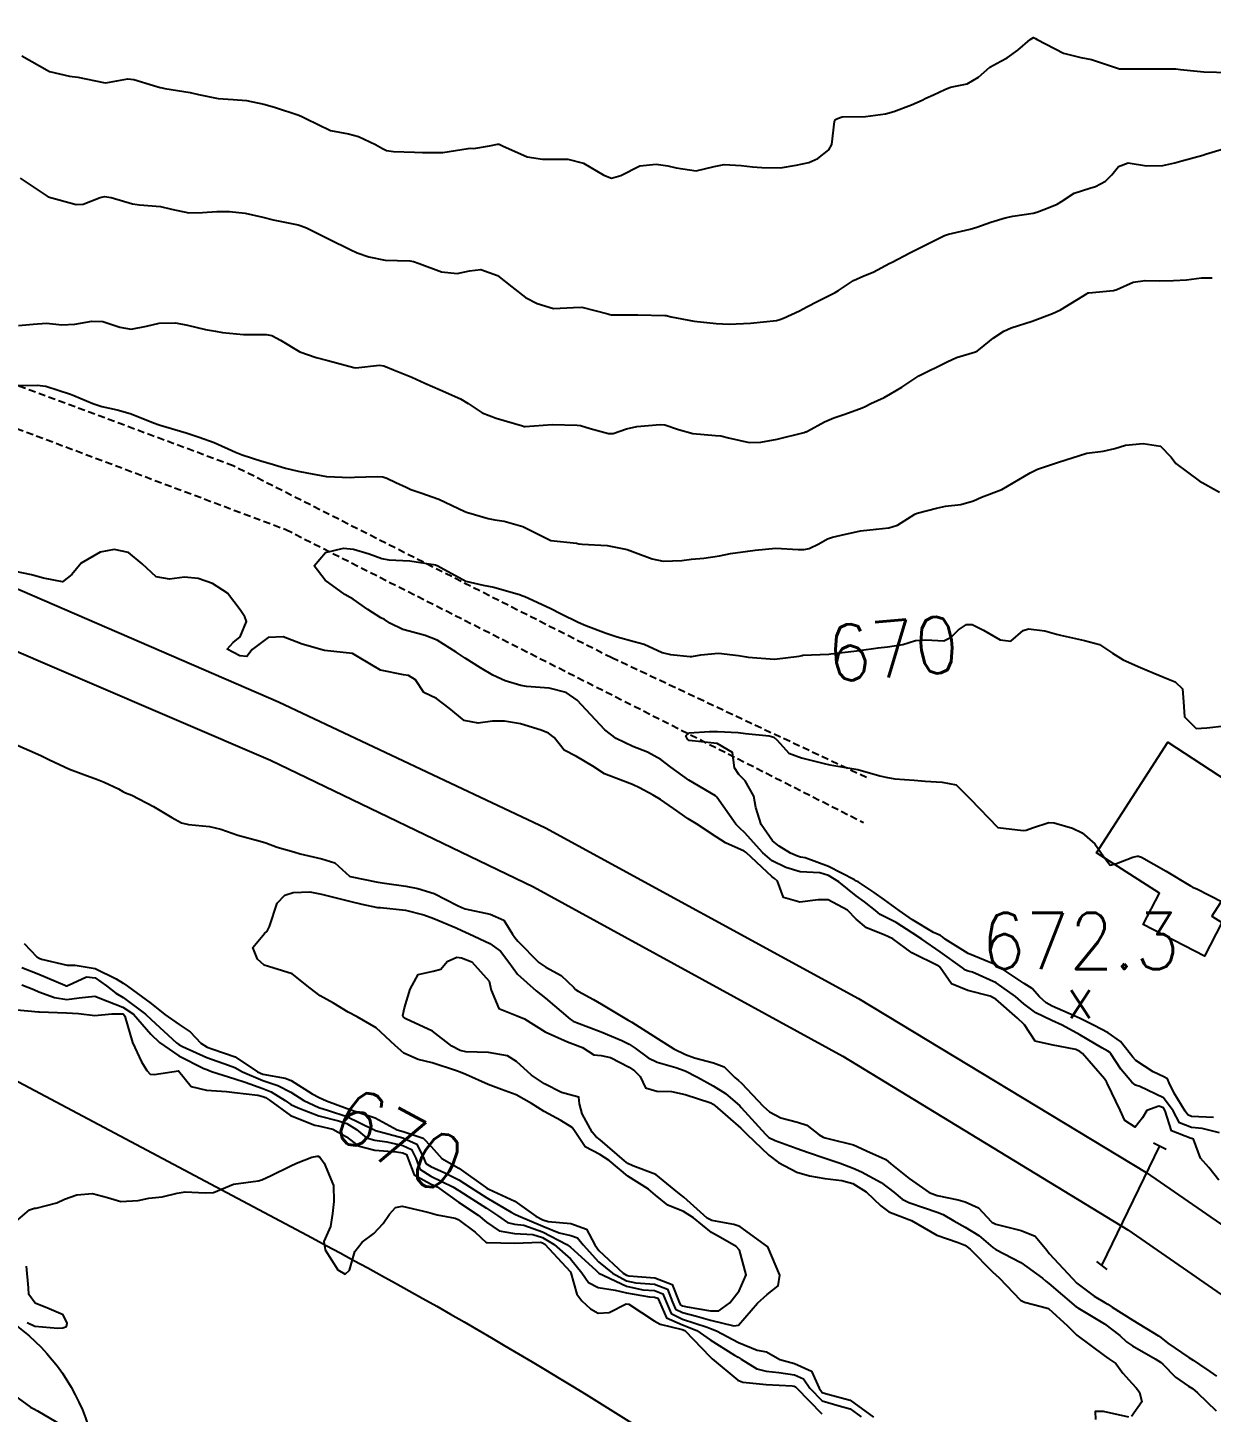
# Model space of a CAD drawing. Header units: metres. Extents: x 292545 to 299085, y 7450245 to 7463078.
# Drawn here: x 295683.7 to 295767.8, y 7462069.2 to 7462167.6 of the extents above; entities that cross this region are included whole.
import ezdxf
from ezdxf.enums import TextEntityAlignment as Align

# ---------------------------------------------------------------- set-up
doc = ezdxf.new("R2010")
doc.units = ezdxf.units.M
doc.linetypes.add('DASHED', pattern=[0.75, 0.5, -0.25])
for name, color, linetype in [('Cotas', 45, 'Continuous'), ('Curvas de Nivel 1m', 11, 'Continuous'), ('Curvas de Nivel 5m', 15, 'Continuous'), ('Edificações', 30, 'Continuous'), ('Linha Férrea', 20, 'Continuous'), ('Pontos Cotados', 45, 'Continuous'), ('Pórtico', 62, 'Continuous'), ('Vias Primárias', 230, 'Continuous'), ('Vias Secundárias', 230, 'DASHED')]:
    doc.layers.add(name, color=color, linetype=linetype)
doc.styles.add('Style-STANDARD', font='STANDARD.shx')

# ---------------------------------------------------------------- blocks, each defined once
blk = doc.blocks.new('ELVTXT_25')
at = {"layer": 'Pontos Cotados', "linetype": 'Continuous', "style": 'Style-STANDARD'}
for s, height, p in [('672.3', 4, (0, 4)), ('x', 3, (0, 0))]:
    blk.add_text(s, height=height, dxfattribs=at).set_placement(p, align=Align.MIDDLE_CENTER)

msp = doc.modelspace()

# ---------------------------------------------------------------- linework, layer by layer
at = {"layer": 'Curvas de Nivel 1m', "flags": 128}
for points, elevation in [([(295683.253, 7462165.63), (295685.236, 7462164.51), (295686.64, 7462164.181), (295687.231, 7462164.115), (295689.062, 7462163.725), (295689.225, 7462163.716), (295690.788, 7462163.986), (295691.229, 7462163.945), (295692.61, 7462163.519), (295693.089, 7462163.38), (295693.221, 7462163.343), (295693.425, 7462163.304), (295695.218, 7462163.017), (295695.821, 7462162.88), (295697.214, 7462162.602), (295698.285, 7462162.525), (295699.213, 7462162.443), (295700.447, 7462162.191), (295701.209, 7462161.979), (295702.938, 7462161.403), (295703.201, 7462161.292), (295703.426, 7462161.17), (295705.187, 7462160.32), (295706.459, 7462160.082), (295707.181, 7462159.9), (295708.378, 7462159.332), (295708.876, 7462159.03), (295709.169, 7462158.897), (295709.655, 7462158.828), (295711.168, 7462158.771), (295711.716, 7462158.746), (295713.168, 7462158.766), (295714.96, 7462159.042), (295715.171, 7462159.056), (295715.367, 7462159.052), (295716.497, 7462159.237), (295717.046, 7462159.36), (295717.175, 7462159.346), (295717.409, 7462159.228), (295719.165, 7462158.459), (295720.247, 7462158.277), (295721.164, 7462158.277), (295722.057, 7462158.278), (295723.161, 7462158.008), (295724.612, 7462157.145), (295725.151, 7462156.94), (295725.819, 7462157.13), (295727.16, 7462157.805), (295728.321, 7462157.939), (295729.16, 7462157.818), (295729.745, 7462157.668), (295731.157, 7462157.46), (295732.448, 7462157.759), (295733.162, 7462157.911), (295734.361, 7462157.828), (295735.16, 7462157.746), (295735.838, 7462157.688), (295737.16, 7462157.678), (295738.274, 7462157.866), (295739.164, 7462158.052), (295739.802, 7462158.328), (295740.6, 7462158.956), (295740.805, 7462159.327), (295740.997, 7462160.952), (295741.064, 7462161.091), (295741.205, 7462161.185), (295741.549, 7462161.288), (295743.207, 7462161.312), (295744.609, 7462161.506), (295745.211, 7462161.675), (295746.469, 7462162.134), (295747.217, 7462162.48), (295747.477, 7462162.609), (295748.035, 7462162.862), (295748.836, 7462163.245), (295749.228, 7462163.394), (295750.423, 7462163.646), (295751.236, 7462164.121), (295752.022, 7462164.818), (295752.814, 7462165.242), (295753.253, 7462165.472), (295754.023, 7462166.03), (295754.903, 7462166.784), (295755.135, 7462166.921), (295755.274, 7462166.856), (295755.403, 7462166.779), (295757.259, 7462165.827), (295758.492, 7462165.504), (295759.252, 7462165.364), (295761.243, 7462164.71), (295763.243, 7462164.706), (295765.207, 7462164.697), (295765.243, 7462164.691), (295765.583, 7462164.657), (295767.241, 7462164.496), (295769.064, 7462164.435)], 666), ([(295683.146, 7462156.937), (295685.133, 7462155.61), (295687.125, 7462155.069), (295687.626, 7462155.082), (295688.823, 7462155.565), (295689.134, 7462155.622), (295689.611, 7462155.555), (295691.126, 7462155.111), (295691.62, 7462155.038), (295693.124, 7462154.924), (295693.885, 7462154.739), (295695.118, 7462154.468), (295696.093, 7462154.506), (295697.12, 7462154.576), (295698.02, 7462154.556), (295699.118, 7462154.459), (295700.372, 7462154.169), (295701.111, 7462153.981), (295702.901, 7462153.607), (295703.105, 7462153.548), (295703.486, 7462153.394), (295704.581, 7462152.861), (295705.095, 7462152.609), (295706.577, 7462151.867), (295707.086, 7462151.636), (295707.918, 7462151.342), (295709.081, 7462151.099), (295710.831, 7462151.054), (295711.08, 7462151.024), (295711.494, 7462150.878), (295713.068, 7462150.281), (295714.18, 7462150.149), (295715.069, 7462150.344), (295715.867, 7462150.446), (295717.065, 7462150.024), (295718.071, 7462149.22), (295719.045, 7462148.464), (295719.863, 7462148.019), (295721.038, 7462147.683), (295722.451, 7462147.753), (295723.039, 7462147.767), (295724.891, 7462147.285), (295725.034, 7462147.243), (295725.13, 7462147.235), (295727.034, 7462147.229), (295728.947, 7462147.177), (295729.034, 7462147.166), (295729.4, 7462147.086), (295731.03, 7462146.783), (295732.595, 7462146.613), (295733.028, 7462146.579), (295733.501, 7462146.562), (295735.029, 7462146.636), (295736.865, 7462146.827), (295737.032, 7462146.868), (295737.121, 7462146.9), (295737.361, 7462146.987), (295738.5, 7462147.514), (295739.041, 7462147.786), (295739.82, 7462148.188), (295741.051, 7462148.802), (295741.279, 7462148.947), (295742.336, 7462149.658), (295743.069, 7462149.986), (295743.735, 7462150.251), (295744.933, 7462150.902), (295745.034, 7462150.95), (295745.084, 7462150.977), (295746.352, 7462151.626), (295747.094, 7462152.016), (295748.815, 7462152.854), (295749.104, 7462152.954), (295750.629, 7462153.313), (295751.109, 7462153.456), (295752.102, 7462153.804), (295753.116, 7462154.113), (295753.671, 7462154.241), (295755.12, 7462154.454), (295755.381, 7462154.517), (295756.049, 7462154.771), (295756.811, 7462155.08), (295757.131, 7462155.282), (295758.029, 7462155.857), (295759.145, 7462156.233), (295759.532, 7462156.341), (295760.237, 7462156.719), (295760.699, 7462157.173), (295761.164, 7462157.774), (295761.855, 7462158.014), (295763.164, 7462157.799), (295764.326, 7462157.834), (295765.167, 7462158.028), (295765.666, 7462158.157), (295767.172, 7462158.575), (295767.362, 7462158.637), (295769.179, 7462159.176)], 667), ([(295683.021, 7462146.457), (295684.076, 7462146.565), (295685.023, 7462146.638), (295686.098, 7462146.524), (295687.023, 7462146.559), (295688.225, 7462146.772), (295689.025, 7462146.749), (295690.229, 7462146.339), (295691.02, 7462146.202), (295692.126, 7462146.425), (295693.024, 7462146.626), (295694.186, 7462146.664), (295695.023, 7462146.486), (295696.316, 7462146.181), (295697.019, 7462146.059), (295697.515, 7462145.96), (295699.017, 7462145.819), (295700.613, 7462145.828), (295701.016, 7462145.75), (295701.631, 7462145.414), (295703.001, 7462144.602), (295704.177, 7462144.2), (295704.992, 7462143.971), (295706.859, 7462143.477), (295706.985, 7462143.467), (295708.662, 7462143.659), (295708.987, 7462143.591), (295709.671, 7462143.32), (295710.622, 7462142.948), (295710.978, 7462142.799), (295711.896, 7462142.369), (295712.969, 7462141.9), (295714.427, 7462141.265), (295714.96, 7462140.92), (295715.965, 7462140.257), (295716.95, 7462139.893), (295718.829, 7462139.326), (295718.944, 7462139.295), (295719.028, 7462139.293), (295720.945, 7462139.425), (295722.717, 7462139.39), (295722.945, 7462139.358), (295723.639, 7462139.153), (295724.938, 7462138.796), (295725.27, 7462138.803), (295726.226, 7462139.121), (295726.945, 7462139.278), (295728.6, 7462139.44), (295728.946, 7462139.413), (295729.92, 7462139.08), (295730.93, 7462138.785), (295732.541, 7462138.658), (295732.929, 7462138.625), (295733.476, 7462138.486), (295734.924, 7462138.163), (295735.765, 7462138.171), (295736.927, 7462138.393), (295738.834, 7462138.874), (295738.932, 7462138.904), (295738.984, 7462138.918), (295739.086, 7462138.968), (295740.276, 7462139.623), (295740.947, 7462139.916), (295741.733, 7462140.156), (295742.958, 7462140.606), (295743.164, 7462140.714), (295743.582, 7462140.914), (295744.518, 7462141.354), (295744.97, 7462141.61), (295745.777, 7462142.09), (295746.983, 7462142.88), (295748.993, 7462143.883), (295749.652, 7462144.188), (295751.001, 7462144.606), (295751.157, 7462144.673), (295751.375, 7462144.826), (295752.274, 7462145.557), (295753.022, 7462146.055), (295753.537, 7462146.291), (295755.033, 7462146.78), (295756.491, 7462147.313), (295757.041, 7462147.571), (295758.936, 7462148.732), (295759.004, 7462148.781), (295759.054, 7462148.797), (295760.822, 7462148.947), (295761.058, 7462149.018), (295762.22, 7462149.544), (295763.068, 7462149.664), (295764.102, 7462149.64), (295765.068, 7462149.654), (295766.001, 7462149.718), (295767.065, 7462149.848), (295767.838, 7462149.859)], 668), ([(295682.971, 7462142.192), (295684.362, 7462142.226), (295684.971, 7462142.15), (295686.73, 7462141.592), (295686.962, 7462141.496), (295688.305, 7462140.918), (295688.955, 7462140.719), (295690.027, 7462140.475), (295690.95, 7462140.208), (295692.676, 7462139.523), (295692.941, 7462139.421), (295693.08, 7462139.379), (295694.933, 7462138.83), (295695.87, 7462138.539), (295696.923, 7462138.156), (295698.448, 7462137.455), (295698.911, 7462137.266), (295700.315, 7462136.837), (295700.905, 7462136.654), (295701.986, 7462136.325), (295702.9, 7462136.114), (295703.497, 7462135.989), (295704.897, 7462135.739), (295706.585, 7462135.665), (295706.896, 7462135.679), (295708.497, 7462135.734), (295708.897, 7462135.708), (295709.194, 7462135.624), (295709.824, 7462135.316), (295710.557, 7462134.972), (295710.888, 7462134.824), (295711.608, 7462134.57), (295712.881, 7462134.131), (295714.734, 7462133.261), (295714.862, 7462133.206), (295716.38, 7462132.759), (295716.857, 7462132.662), (295717.528, 7462132.552), (295718.853, 7462132.184), (295720.843, 7462131.19), (295722.671, 7462130.993), (295722.841, 7462130.962), (295723.079, 7462130.919), (295724.84, 7462130.838), (295726.264, 7462130.545), (295726.835, 7462130.341), (295728.034, 7462129.895), (295728.829, 7462129.728), (295730.138, 7462129.769), (295730.831, 7462129.86), (295731.711, 7462129.936), (295732.834, 7462130.105), (295733.601, 7462130.266), (295734.837, 7462130.434), (295735.356, 7462130.497), (295736.839, 7462130.638), (295738.422, 7462130.56), (295738.839, 7462130.548), (295739.191, 7462130.615), (295739.881, 7462130.96), (295740.493, 7462131.307), (295740.848, 7462131.419), (295741.467, 7462131.559), (295742.852, 7462131.869), (295743.946, 7462132.006), (295744.855, 7462132.082), (295745.472, 7462132.278), (295746.44, 7462132.884), (295746.691, 7462133.057), (295746.867, 7462133.136), (295748.235, 7462133.497), (295748.874, 7462133.618), (295749.96, 7462133.756), (295750.881, 7462134.018), (295751.446, 7462134.263), (295752.893, 7462134.81), (295754.905, 7462135.994), (295755.428, 7462136.254), (295756.913, 7462136.76), (295758.92, 7462137.399), (295760.093, 7462137.547), (295760.923, 7462137.726), (295761.676, 7462137.952), (295762.927, 7462138.09), (295764.156, 7462137.903), (295764.917, 7462137.102), (295765.248, 7462136.657), (295766.901, 7462135.44), (295768.349, 7462134.625)], 669), ([(295768.31, 7462085.749), (295767.583, 7462086.631), (295766.995, 7462087.306), (295766.496, 7462088.648), (295766.392, 7462088.698), (295766.343, 7462088.704), (295764.942, 7462089.254), (295764.481, 7462090.668), (295764.366, 7462090.887), (295764.032, 7462091.009), (295763.189, 7462090.682), (295762.868, 7462090.175), (295762.351, 7462089.501), (295761.624, 7462089.97), (295761.292, 7462090.706), (295760.391, 7462092.586), (295760.328, 7462092.721), (295760.168, 7462092.95), (295758.614, 7462094.738), (295758.414, 7462094.893), (295758.137, 7462095.021), (295756.419, 7462095.349), (295755.251, 7462095.607), (295754.484, 7462096.789), (295754.461, 7462096.807), (295754.443, 7462096.819), (295753.994, 7462097.248), (295752.461, 7462098.611), (295752.044, 7462098.814), (295750.467, 7462099.218), (295749.315, 7462099.691), (295748.513, 7462100.86), (295748.483, 7462100.893), (295748.405, 7462100.94), (295746.498, 7462101.905), (295745.129, 7462102.894), (295744.516, 7462103.176), (295743.261, 7462103.66), (295742.527, 7462104.294), (295741.917, 7462104.936), (295740.54, 7462105.656), (295739.826, 7462105.671), (295738.538, 7462105.496), (295737.382, 7462105.828), (295736.947, 7462106.994), (295736.743, 7462107.176), (295736.566, 7462107.296), (295734.714, 7462109.019), (295734.584, 7462109.109), (295733.255, 7462109.706), (295732.594, 7462110.144), (295731.186, 7462111.064), (295730.608, 7462111.412), (295729.553, 7462112.147), (295728.628, 7462112.787), (295728.122, 7462113.098), (295727.141, 7462113.616), (295726.64, 7462113.853), (295725.463, 7462114.314), (295724.648, 7462114.603), (295723.823, 7462115.148), (295722.66, 7462115.837), (295721.788, 7462116.297), (295721.078, 7462117.184), (295720.678, 7462117.506), (295720.163, 7462117.713), (295718.687, 7462118.157), (295717.549, 7462118.363), (295716.694, 7462118.348), (295715.669, 7462118.222), (295714.694, 7462118.404), (295713.631, 7462119.271), (295712.71, 7462119.97), (295711.812, 7462120.392), (295711.224, 7462121.295), (295710.727, 7462121.596), (295710.377, 7462121.657), (295708.733, 7462121.977), (295707.222, 7462122.869), (295706.75, 7462123.158), (295704.753, 7462123.38), (295703.182, 7462123.82), (295702.759, 7462123.983), (295701.827, 7462124.345), (295700.762, 7462124.303), (295699.624, 7462123.437), (295699.25, 7462122.938), (295698.746, 7462122.984), (295697.849, 7462123.459), (295698.28, 7462123.932), (295698.762, 7462124.357), (295699.225, 7462125.443), (295699.094, 7462125.763), (295698.781, 7462126.27), (295697.884, 7462127.459), (295696.81, 7462128.136), (295695.797, 7462128.496), (295694.814, 7462128.588), (295693.741, 7462128.434), (295692.814, 7462128.607), (295691.81, 7462129.53), (295690.831, 7462130.338), (295689.831, 7462130.552), (295688.831, 7462130.35), (295687.481, 7462129.58), (295686.815, 7462128.765), (295686.145, 7462128.261), (295684.812, 7462128.51), (295683.951, 7462128.76), (295682.816, 7462128.981)], 669), ([(295682.67, 7462116.769), (295684.184, 7462116.093), (295684.657, 7462115.884), (295685.23, 7462115.604), (295686.646, 7462114.935), (295687.662, 7462114.56), (295688.639, 7462114.202), (295689.102, 7462114.028), (295690.135, 7462113.547), (295690.447, 7462113.359), (295690.63, 7462113.273), (295691.074, 7462113.09), (295692.621, 7462112.291), (295693.926, 7462111.507), (295694.607, 7462111.13), (295695.096, 7462111.002), (295696.604, 7462110.867), (295697.387, 7462110.676), (295698.595, 7462110.265), (295700.188, 7462109.827), (295700.587, 7462109.703), (295701.409, 7462109.412), (295702.58, 7462109.067), (295703.04, 7462108.933), (295704.575, 7462108.573), (295705.497, 7462108.291), (295706.536, 7462107.35), (295706.563, 7462107.334), (295706.586, 7462107.326), (295708.557, 7462106.917), (295709.031, 7462106.85), (295710.553, 7462106.626), (295711.39, 7462106.458), (295712.545, 7462106.109), (295714.221, 7462105.263), (295714.531, 7462105.107), (295714.767, 7462105.021), (295716.527, 7462104.639), (295717.505, 7462104.208), (295718.109, 7462103.216), (295718.275, 7462102.978), (295718.508, 7462102.726), (295719.995, 7462101.195), (295720.48, 7462100.882), (295721.585, 7462100.285), (295722.466, 7462099.428), (295722.587, 7462099.291), (295722.784, 7462099.165), (295723.877, 7462098.569), (295724.454, 7462098.237), (295726.327, 7462097.121), (295726.442, 7462097.055), (295726.598, 7462096.961), (295728.424, 7462095.812), (295729.589, 7462095.078), (295730.409, 7462094.675), (295731.046, 7462094.424), (295732.403, 7462094.074), (295733.163, 7462093.801), (295733.921, 7462093.027), (295734.178, 7462092.811), (295734.389, 7462092.637), (295735.922, 7462091.005), (295736.367, 7462090.608), (295737.18, 7462090.172), (295738.356, 7462089.858), (295739.032, 7462089.652), (295739.898, 7462088.957), (295740.19, 7462088.801), (295740.341, 7462088.746), (295740.617, 7462088.67), (295742.336, 7462088.249), (295743.54, 7462087.709), (295744.327, 7462087.361), (295744.636, 7462087.215), (295745.006, 7462086.9), (295746.308, 7462085.87), (295747.728, 7462084.866), (295748.291, 7462084.659), (295749.787, 7462084.337), (295750.287, 7462084.21), (295751.234, 7462083.777), (295752.124, 7462082.812), (295752.204, 7462082.743), (295752.272, 7462082.701), (295752.465, 7462082.614), (295754.267, 7462082.175), (295755.242, 7462081.754), (295756.08, 7462080.763), (295756.25, 7462080.539), (295757.892, 7462078.743), (295758.22, 7462078.43), (295759.448, 7462077.491), (295760.206, 7462077.051), (295760.421, 7462076.933), (295760.724, 7462076.712), (295762.19, 7462075.803), (295764.023, 7462074.672), (295764.172, 7462074.564), (295764.676, 7462074.156), (295766.158, 7462073.138), (295766.472, 7462072.961), (295766.915, 7462072.639), (295767.657, 7462072.136), (295768.145, 7462071.817)], 669), ([(295767.932, 7462090.199), (295766.359, 7462090.269), (295766.09, 7462090.374), (295765.897, 7462090.647), (295765.127, 7462091.913), (295764.776, 7462092.664), (295764.662, 7462092.932), (295764.397, 7462093.081), (295763.629, 7462093.449), (295762.408, 7462094.246), (295762.186, 7462094.469), (295762.034, 7462094.696), (295761.321, 7462095.605), (295760.428, 7462096.218), (295759.435, 7462096.73), (295758.44, 7462097.219), (295757.596, 7462097.598), (295756.453, 7462098.103), (295756.026, 7462098.334), (295755.562, 7462098.774), (295755.036, 7462099.349), (295754.472, 7462099.705), (295752.841, 7462100.806), (295752.486, 7462101.045), (295752.109, 7462101.193), (295750.498, 7462101.839), (295748.851, 7462102.855), (295748.677, 7462103.02), (295748.516, 7462103.133), (295748.037, 7462103.346), (295746.527, 7462104.246), (295745.582, 7462104.89), (295744.541, 7462105.658), (295743.807, 7462106.172), (295742.666, 7462106.928), (295742.554, 7462106.996), (295742.409, 7462107.077), (295740.569, 7462108.034), (295738.911, 7462108.633), (295738.579, 7462108.696), (295738.363, 7462108.756), (295737.877, 7462108.981), (295737.069, 7462109.474), (295736.592, 7462109.863), (295735.776, 7462111.008), (295735.417, 7462112.216), (295735.267, 7462113.014), (295734.644, 7462114.124), (295734.196, 7462114.575), (295733.882, 7462115.032), (295733.746, 7462116.116), (295732.67, 7462116.76), (295732.421, 7462116.795), (295730.672, 7462116.991), (295730.542, 7462117.071), (295730.443, 7462117.306), (295730.68, 7462117.522), (295732.118, 7462117.612), (295732.682, 7462117.629), (295734.155, 7462117.551), (295734.68, 7462117.481), (295736.36, 7462117.321), (295736.676, 7462117.212), (295736.921, 7462116.996), (295737.758, 7462116.077), (295738.661, 7462115.737), (295740.268, 7462115.343), (295740.656, 7462115.254), (295742.653, 7462114.93), (295744.22, 7462114.478), (295744.648, 7462114.372), (295745.275, 7462114.266), (295746.646, 7462114.154), (295747.436, 7462114.081), (295748.645, 7462114.027), (295749.638, 7462113.84), (295750.633, 7462112.83), (295752.603, 7462110.81), (295754.405, 7462110.587), (295754.601, 7462110.609), (295755.057, 7462110.775), (295756.217, 7462111.154), (295756.607, 7462111.13), (295757.912, 7462110.747), (295758.6, 7462110.421), (295759.502, 7462109.636), (295760.132, 7462108.717), (295760.574, 7462108.126), (295761.041, 7462108.24), (295762.19, 7462108.694), (295762.505, 7462108.769), (295762.584, 7462108.768), (295762.796, 7462108.688), (295764.568, 7462107.705), (295766.282, 7462106.644), (295766.446, 7462106.536), (295766.552, 7462106.504), (295766.737, 7462106.452), (295768.542, 7462105.524)], 671), ([(295683.262, 7462100.848), (295684.475, 7462100.386), (295686.316, 7462099.591), (295686.421, 7462099.549), (295686.462, 7462099.541), (295686.504, 7462099.548), (295686.585, 7462099.589), (295687.865, 7462100.183), (295688.471, 7462100.123), (295689.285, 7462099.558), (295689.935, 7462099.025), (295690.455, 7462098.71), (295692.039, 7462097.524), (295692.439, 7462097.15), (295694.24, 7462095.502), (295694.421, 7462095.371), (295694.684, 7462095.231), (295696.408, 7462094.448), (295697.934, 7462093.92), (295698.397, 7462093.739), (295698.932, 7462093.445), (295700.387, 7462092.823), (295701.44, 7462092.471), (295702.379, 7462091.987), (295703.304, 7462091.391), (295704.366, 7462090.899), (295705.04, 7462090.696), (295706.356, 7462090.261), (295708.254, 7462089.331), (295708.31, 7462089.298), (295708.343, 7462089.289), (295708.393, 7462089.278), (295710.337, 7462088.749), (295711.333, 7462088.295), (295711.823, 7462087.288), (295711.968, 7462086.934), (295712.317, 7462086.703), (295713.317, 7462086.266), (295714.308, 7462085.775), (295715.123, 7462085.252), (295716.291, 7462084.475), (295718.013, 7462083.477), (295718.275, 7462083.329), (295718.536, 7462083.207), (295720.266, 7462082.474), (295721.438, 7462082.002), (295722.259, 7462081.811), (295722.736, 7462081.641), (295723.133, 7462081.157), (295724.235, 7462079.94), (295725.221, 7462079.13), (295726.218, 7462078.598), (295726.883, 7462078.447), (295728.215, 7462078.344), (295729.131, 7462078.005), (295729.495, 7462077.081), (295729.704, 7462076.584), (295730.196, 7462076.342), (295731.181, 7462076.072), (295732.19, 7462075.801), (295733.838, 7462075.382), (295734.187, 7462075.432), (295735.514, 7462077.01), (295736.209, 7462077.612), (295736.983, 7462078.224), (295737.118, 7462078.991), (295736.253, 7462081), (295734.267, 7462082.438), (295733.839, 7462082.596), (295732.271, 7462082.864), (295731.951, 7462083.053), (295730.288, 7462084.536), (295729.977, 7462084.762), (295729.603, 7462085.08), (295728.308, 7462086.139), (295726.673, 7462086.761), (295726.32, 7462086.925), (295726.076, 7462087.122), (295724.338, 7462088.606), (295724.041, 7462088.845), (295723.786, 7462089.148), (295723.066, 7462090.456), (295722.87, 7462091.163), (295722.842, 7462091.628), (295722.379, 7462091.765), (295721.594, 7462091.965), (295720.387, 7462092.595), (295719.479, 7462093.199), (295718.403, 7462094.182), (295717.772, 7462094.585), (295716.409, 7462094.807), (295714.8, 7462094.865), (295714.41, 7462094.96), (295713.814, 7462095.266), (295712.429, 7462096.324), (295710.543, 7462097.207), (295710.442, 7462097.263), (295710.397, 7462097.31), (295710.326, 7462097.43), (295710.45, 7462097.978), (295710.86, 7462099.304), (295711.413, 7462100.362), (295712.482, 7462100.581), (295713.019, 7462100.741), (295713.488, 7462101.27), (295714.169, 7462101.591), (295714.496, 7462101.535), (295715.242, 7462101.253), (295716.473, 7462099.891), (295716.608, 7462099.238), (295717.157, 7462097.936), (295718.445, 7462097.42), (295718.973, 7462097.205), (295720.429, 7462096.289), (295722.032, 7462095.56), (295722.417, 7462095.423), (295723.087, 7462095.16), (295723.905, 7462094.645), (295724.407, 7462094.593), (295725.071, 7462094.468), (295726.399, 7462093.771), (295726.798, 7462093.515), (295727.194, 7462093.108), (295727.576, 7462092.293), (295728.383, 7462092.061), (295729.424, 7462092.038), (295730.381, 7462091.834), (295732.2, 7462091.226), (295732.374, 7462091.141), (295732.43, 7462091.106), (295732.501, 7462091.048), (295734.349, 7462089.437), (295734.771, 7462089.016), (295736.328, 7462087.514), (295737.022, 7462086.993), (295738.313, 7462086.317), (295739.227, 7462086.049), (295740.307, 7462085.871), (295741.514, 7462085.729), (295742.301, 7462085.496), (295743.253, 7462084.92), (295744.283, 7462083.918), (295744.857, 7462083.48), (295746.274, 7462082.955), (295746.457, 7462082.878), (295748.263, 7462081.828), (295749.781, 7462081.321), (295750.256, 7462081.123), (295750.43, 7462081.013), (295750.624, 7462080.834), (295752.229, 7462079.225), (295752.705, 7462078.805), (295754.207, 7462077.219), (295754.483, 7462077.063), (295755.68, 7462076.768), (295756.201, 7462076.617), (295757.54, 7462075.389), (295758.173, 7462074.778), (295758.22, 7462074.74), (295760.158, 7462073.278), (295760.492, 7462073.051), (295760.974, 7462072.708), (295761.47, 7462072.024), (295762.139, 7462071.284), (295762.427, 7462070.978), (295762.667, 7462070.685), (295762.819, 7462069.986), (295762.107, 7462068.957)], 671), ([(295683.272, 7462099.628), (295684.122, 7462099.278), (295684.458, 7462099.132), (295685.571, 7462098.72), (295686.453, 7462098.585), (295687.34, 7462098.695), (295688.455, 7462098.826), (295689.356, 7462098.46), (295690.448, 7462098.022), (295691.195, 7462097.532), (295692.429, 7462096.125), (295693.051, 7462095.514), (295694.409, 7462094.568), (295696.196, 7462093.673), (295696.395, 7462093.595), (295696.731, 7462093.467), (295698.388, 7462092.93), (295699.133, 7462092.695), (295700.381, 7462092.266), (295700.984, 7462092.026), (295701.965, 7462091.406), (295702.369, 7462091.129), (295702.881, 7462090.879), (295704.357, 7462090.318), (295705.758, 7462089.96), (295706.349, 7462089.778), (295707.033, 7462089.35), (295707.747, 7462088.748), (295708.335, 7462088.583), (295709.193, 7462088.463), (295710.332, 7462088.214), (295710.956, 7462087.928), (295711.248, 7462087.296), (295711.547, 7462086.524), (295712.31, 7462086.037), (295713.886, 7462085.264), (295714.299, 7462085.004), (295714.963, 7462084.583), (295716.281, 7462083.76), (295717.043, 7462083.228), (295717.776, 7462082.726), (295718.267, 7462082.624), (295718.933, 7462082.536), (295720.262, 7462082.06), (295721.972, 7462081.173), (295722.25, 7462080.972), (295724.032, 7462079.337), (295724.223, 7462079.165), (295724.253, 7462079.14), (295726.214, 7462078.214), (295727.37, 7462077.949), (295728.211, 7462077.891), (295728.793, 7462077.675), (295729.031, 7462077.088), (295729.386, 7462076.273), (295730.191, 7462075.872), (295731.945, 7462075.293), (295732.184, 7462075.207), (295732.602, 7462075.046), (295734.171, 7462074.205), (295735.501, 7462073.672), (295736.161, 7462073.537), (295737.12, 7462072.99), (295738.15, 7462072.708), (295739.352, 7462072.169), (295739.905, 7462070.953), (295740.129, 7462070.66), (295740.53, 7462070.543), (295742.12, 7462070.101), (295743.757, 7462068.913)], 672), ([(295682.67, 7462097.862), (295684.444, 7462097.697), (295684.516, 7462097.692), (295686.443, 7462097.634), (295687.291, 7462097.582), (295688.442, 7462097.434), (295689.647, 7462097.552), (295690.443, 7462097.56), (295690.483, 7462097.54), (295690.581, 7462097.4), (295691.123, 7462095.533), (295691.772, 7462094.157), (295692.135, 7462093.523), (295692.39, 7462093.276), (295692.657, 7462093.251), (295694.393, 7462093.5), (295695.295, 7462092.399), (295696.38, 7462092.131), (295697.791, 7462092.044), (295698.378, 7462091.971), (295700.031, 7462091.778), (295700.376, 7462091.689), (295700.562, 7462091.614), (295700.854, 7462091.423), (295702.357, 7462090.326), (295704.074, 7462089.656), (295704.346, 7462089.594), (295705.362, 7462089.37), (295706.337, 7462088.816), (295707.157, 7462088.173), (295708.328, 7462087.88), (295709.888, 7462087.753), (295710.327, 7462087.674), (295710.579, 7462087.56), (295710.692, 7462087.304), (295711.125, 7462086.111), (295712.305, 7462085.48), (295712.758, 7462085.275), (295714.287, 7462084.185), (295715.691, 7462083.246), (295716.268, 7462082.762), (295717.172, 7462082.136), (295718.26, 7462081.948), (295719.568, 7462081.889), (295720.258, 7462081.678), (295721.084, 7462081.182), (295722.238, 7462080.151), (295723.048, 7462079.158), (295723.529, 7462078.463), (295724.213, 7462078.119), (295725.422, 7462077.917), (295726.209, 7462077.728), (295727.848, 7462077.462), (295728.206, 7462077.44), (295728.455, 7462077.346), (295728.559, 7462077.095), (295729.066, 7462075.961), (295730.187, 7462075.454), (295731.209, 7462075.06), (295732.173, 7462074.392), (295733.886, 7462073.304), (295734.155, 7462073.159), (295734.356, 7462073.027), (295735.47, 7462072.334), (295736.145, 7462072.18), (295737.051, 7462072.084), (295738.142, 7462071.91), (295738.785, 7462071.616), (295739.232, 7462070.964), (295740.12, 7462070.063), (295741.336, 7462069.716), (295742.112, 7462069.503), (295742.893, 7462068.922)], 673), ([(295682.967, 7462082.932), (295683.8, 7462083.625), (295684.152, 7462083.744), (295684.275, 7462083.76), (295685.753, 7462084.125), (295686.285, 7462084.381), (295687.179, 7462084.692), (295688.291, 7462084.791), (295689.336, 7462084.51), (295690.283, 7462084.22), (295691.527, 7462084.289), (295692.287, 7462084.458), (295693.239, 7462084.56), (295694.293, 7462084.82), (295694.871, 7462084.915), (295696.293, 7462084.832), (295696.888, 7462084.87), (295698.303, 7462085.45), (295700.04, 7462085.698), (295700.306, 7462085.772), (295700.965, 7462086.076), (295702.316, 7462086.744), (295702.772, 7462086.942), (295703.864, 7462087.385), (295704.249, 7462087.455), (295704.324, 7462087.439), (295704.441, 7462087.379), (295704.741, 7462086.953), (295705.395, 7462085.369), (295705.437, 7462084.217), (295705.328, 7462083.369), (295705.192, 7462082.443), (295704.708, 7462081.375), (295704.817, 7462080.802), (295705.717, 7462079.365), (295706.22, 7462079.054), (295706.533, 7462079.355), (295706.915, 7462080.678), (295707.451, 7462081.342), (295708.259, 7462081.952), (295708.923, 7462082.667), (295709.385, 7462083.319), (295709.796, 7462083.799), (295710.282, 7462083.883), (295712.109, 7462083.458), (295712.275, 7462083.41), (295712.771, 7462083.283), (295714.043, 7462083.035), (295714.27, 7462082.943), (295715.472, 7462082.037), (295716.254, 7462081.323), (295716.317, 7462081.303), (295718.254, 7462081.273), (295720.116, 7462081.33), (295720.254, 7462081.293), (295720.413, 7462081.188), (295722.224, 7462079.257), (295722.272, 7462079.169), (295722.693, 7462077.648), (295723.034, 7462077.158), (295723.658, 7462076.609), (295724.194, 7462076.295), (295724.996, 7462076.331), (295726.201, 7462076.946), (295726.377, 7462076.943), (295728.189, 7462075.737), (295728.603, 7462075.51), (295730.184, 7462075.13), (295730.358, 7462075.068), (295732.155, 7462073.198), (295732.308, 7462073.048), (295734.138, 7462071.525), (295734.49, 7462071.378), (295736.135, 7462071.215), (295737.997, 7462071.119), (295738.134, 7462071.101), (295738.218, 7462071.063), (295738.294, 7462070.978), (295740.106, 7462069.131)], 674), ([(295683.645, 7462075.625), (295684.181, 7462075.378), (295685.821, 7462075.237), (295686.179, 7462075.243), (295686.424, 7462075.344), (295686.483, 7462075.587), (295686.189, 7462076.175), (295685.193, 7462076.605), (295684.197, 7462076.995), (295683.766, 7462077.624), (295683.74, 7462078.095), (295683.594, 7462079.626)], 674), ([(295761.901, 7462068.898), (295760.112, 7462069.295), (295759.524, 7462069.314), (295759.547, 7462068.726)], 671)]:
    msp.add_lwpolyline(points, dxfattribs=dict(at, elevation=elevation))
at = {"layer": 'Curvas de Nivel 5m', "flags": 128}
for points, elevation in [([(295768.348, 7462089.112), (295767.126, 7462089.414), (295766.351, 7462089.49), (295765.517, 7462089.815), (295765.06, 7462090.66), (295764.377, 7462091.584), (295762.679, 7462092.397), (295762.39, 7462092.491), (295762.125, 7462092.694), (295761.333, 7462093.637), (295760.626, 7462094.717), (295760.531, 7462094.835), (295760.415, 7462094.918), (295759.989, 7462095.152), (295758.426, 7462096.056), (295757.158, 7462096.753), (295756.438, 7462097.085), (295755.307, 7462097.632), (295754.458, 7462098.266), (295753.858, 7462098.796), (295752.472, 7462099.754), (295750.796, 7462100.51), (295750.481, 7462100.596), (295750.314, 7462100.665), (295750.09, 7462100.836), (295748.5, 7462101.97), (295747.19, 7462102.873), (295746.517, 7462103.324), (295745.366, 7462104.05), (295744.529, 7462104.475), (295744.25, 7462104.624), (295743.91, 7462104.909), (295743.127, 7462105.51), (295742.543, 7462105.946), (295741.315, 7462106.942), (295740.56, 7462107.399), (295739.946, 7462107.572), (295738.563, 7462107.651), (295737.532, 7462107.945), (295736.577, 7462108.44), (295735.91, 7462109.007), (295734.597, 7462110.437), (295734.292, 7462110.717), (295733.997, 7462111.029), (295732.631, 7462112.95), (295732.531, 7462113.051), (295730.644, 7462114.152), (295729.372, 7462115.083), (295728.658, 7462115.632), (295727.705, 7462116.146), (295726.667, 7462116.553), (295725.479, 7462117.132), (295724.682, 7462117.735), (295723.356, 7462119.153), (295722.71, 7462119.854), (295721.932, 7462120.388), (295720.718, 7462120.698), (295719.116, 7462120.809), (295718.72, 7462120.878), (295717.601, 7462121.221), (295716.729, 7462121.614), (295715.842, 7462122.137), (295714.746, 7462122.829), (295714.109, 7462123.266), (295712.761, 7462124.101), (295711.922, 7462124.446), (295710.767, 7462124.742), (295710.331, 7462124.869), (295709.412, 7462125.32), (295709.022, 7462125.573), (295708.777, 7462125.7), (295707.835, 7462126.287), (295706.79, 7462127.025), (295706.582, 7462127.144), (295706.201, 7462127.359), (295704.808, 7462128.365), (295704.022, 7462129.388), (295704.832, 7462130.331), (295706.12, 7462130.645), (295706.835, 7462130.566), (295707.925, 7462130.246), (295708.829, 7462129.915), (295709.328, 7462129.823), (295710.827, 7462129.742), (295712.649, 7462129.457), (295712.824, 7462129.393), (295713.032, 7462129.278), (295714.809, 7462128.302), (295716.025, 7462128.022), (295716.802, 7462127.866), (295718.68, 7462127.326), (295718.794, 7462127.291), (295719.007, 7462127.208), (295720.785, 7462126.381), (295721.585, 7462125.982), (295722.775, 7462125.391), (295723.32, 7462125.155), (295724.768, 7462124.616), (295725.562, 7462124.335), (295726.762, 7462124.019), (295727.472, 7462123.822), (295728.754, 7462123.243), (295729.336, 7462123.084), (295730.751, 7462122.949), (295730.865, 7462122.954), (295731.498, 7462123.059), (295732.754, 7462123.175), (295734.182, 7462123.026), (295734.742, 7462122.92), (295734.861, 7462122.899), (295736.741, 7462122.763), (295738.48, 7462122.974), (295738.689, 7462123.026), (295738.744, 7462123.037), (295740.587, 7462123.11), (295740.746, 7462123.126), (295742.36, 7462123.323), (295742.749, 7462123.367), (295744.103, 7462123.559), (295744.754, 7462123.626), (295745.841, 7462123.805), (295746.761, 7462124.091), (295747.488, 7462124.143), (295748.761, 7462124.073), (295749.286, 7462124.323), (295749.802, 7462124.84), (295750.384, 7462125.227), (295750.777, 7462125.221), (295751.587, 7462124.822), (295752.763, 7462124.125), (295753.531, 7462124.029), (295754.402, 7462124.786), (295754.774, 7462124.911), (295755.949, 7462124.768), (295756.77, 7462124.546), (295757.063, 7462124.463), (295758.763, 7462124.083), (295759.828, 7462123.793), (295760.75, 7462123.188), (295761.513, 7462122.702), (295762.738, 7462122.177), (295763.638, 7462121.777), (295764.73, 7462121.34), (295765.206, 7462121.142), (295765.712, 7462120.655), (295765.79, 7462119.731), (295765.872, 7462118.652), (295766.691, 7462117.834), (295767.436, 7462117.888), (295768.694, 7462118.026)], 670), ([(295683.432, 7462102.556), (295684.321, 7462101.613), (295684.491, 7462101.508), (295684.651, 7462101.448), (295686.484, 7462101.009), (295687.049, 7462101.02), (295688.481, 7462100.784), (295689.969, 7462100.049), (295690.466, 7462099.746), (295690.759, 7462099.537), (295692.451, 7462098.293), (295693.419, 7462097.51), (295694.436, 7462096.8), (295695.23, 7462096.287), (295695.979, 7462095.477), (295696.419, 7462095.181), (295696.83, 7462095.053), (295698.409, 7462094.5), (295699.992, 7462093.434), (295700.391, 7462093.275), (295701.971, 7462092.988), (295702.387, 7462092.827), (295703.877, 7462091.886), (295704.375, 7462091.611), (295704.906, 7462091.375), (295706.365, 7462090.825), (295707.143, 7462090.567), (295708.355, 7462090.161), (295709.92, 7462089.314), (295710.342, 7462089.195), (295711.775, 7462088.726), (295712.331, 7462088.138), (295713.094, 7462087.272), (295714.316, 7462086.585), (295716.193, 7462085.241), (295716.302, 7462085.164), (295716.447, 7462085.092), (295718.289, 7462084.25), (295719.784, 7462083.195), (295720.27, 7462082.931), (295720.652, 7462082.804), (295722.268, 7462082.664), (295723.38, 7462082.269), (295723.967, 7462081.144), (295724.247, 7462080.733), (295725.986, 7462079.122), (295726.222, 7462078.986), (295726.394, 7462078.945), (295728.22, 7462078.797), (295729.468, 7462078.334), (295729.952, 7462077.074), (295730.024, 7462076.896), (295730.2, 7462076.807), (295730.53, 7462076.736), (295732.197, 7462076.468), (295732.774, 7462076.468), (295733.565, 7462077.036), (295734.211, 7462077.882), (295734.725, 7462079.015), (295734.249, 7462080.76), (295734.013, 7462081.024), (295732.894, 7462081.675), (295732.263, 7462082.017), (295730.968, 7462083.063), (295730.277, 7462083.509), (295729.153, 7462083.958), (295728.289, 7462084.673), (295727.773, 7462085.105), (295726.306, 7462086.015), (295724.99, 7462087.133), (295724.327, 7462087.566), (295723.282, 7462088.106), (295722.563, 7462089.167), (295722.348, 7462089.477), (295721.562, 7462089.971), (295720.364, 7462090.609), (295719.47, 7462091.199), (295718.379, 7462091.795), (295717.332, 7462092.175), (295716.386, 7462092.543), (295714.803, 7462093.256), (295714.395, 7462093.419), (295714.151, 7462093.507), (295712.401, 7462094.078), (295711.415, 7462094.307), (295710.407, 7462094.764), (295709.791, 7462095.316), (295708.431, 7462096.559), (295707.093, 7462097.344), (295706.446, 7462097.683), (295705.393, 7462098.307), (295704.458, 7462098.84), (295703.751, 7462099.387), (295702.478, 7462100.41), (295701.083, 7462100.822), (295700.487, 7462101.012), (295699.993, 7462101.435), (295699.678, 7462102.262), (295700.511, 7462103.276), (295700.697, 7462103.427), (295700.851, 7462103.76), (295701.412, 7462105.411), (295701.955, 7462105.993), (295702.544, 7462106.172), (295703.716, 7462106.218), (295704.543, 7462106.063), (295706.256, 7462105.635), (295706.536, 7462105.564), (295707.418, 7462105.341), (295708.531, 7462105.125), (295708.753, 7462105.106), (295710.529, 7462104.92), (295711.82, 7462104.585), (295712.523, 7462104.324), (295714.114, 7462103.667), (295714.515, 7462103.491), (295715.046, 7462103.255), (295716.506, 7462102.567), (295717.273, 7462102.001), (295717.856, 7462101.22), (295718.48, 7462100.369), (295719.802, 7462099.197), (295720.458, 7462098.675), (295722.218, 7462097.172), (295722.441, 7462097.031), (295722.662, 7462096.944), (295724.43, 7462096.286), (295725.883, 7462095.663), (295726.417, 7462095.396), (295726.842, 7462095.114), (295727.75, 7462094.444), (295728.403, 7462094.122), (295729.727, 7462093.75), (295730.397, 7462093.511), (295731.27, 7462093.061), (295732.387, 7462092.441), (295733.244, 7462091.899), (295734.273, 7462091.021), (295734.371, 7462090.916), (295736.085, 7462089.003), (295736.341, 7462088.779), (295736.785, 7462088.549), (295738.333, 7462087.984), (295739.084, 7462087.723), (295740.326, 7462087.307), (295741.39, 7462086.939), (295742.318, 7462086.585), (295742.916, 7462086.322), (295744.303, 7462085.577), (295745.203, 7462084.896), (295745.801, 7462084.401), (295746.286, 7462084.164), (295747.38, 7462083.771), (295748.279, 7462083.468), (295748.725, 7462083.301), (295749.485, 7462082.848), (295750.268, 7462082.397), (295751.241, 7462081.803), (295752.254, 7462080.95), (295752.463, 7462080.808), (295754.24, 7462079.898), (295755.773, 7462078.767), (295756.016, 7462078.558), (295756.219, 7462078.393), (295758.161, 7462076.74), (295758.202, 7462076.707), (295758.274, 7462076.667), (295760.185, 7462075.529), (295761.255, 7462074.704), (295761.731, 7462074.259), (295762.166, 7462073.974), (295763.782, 7462073.049), (295764.154, 7462072.812), (295764.316, 7462072.668), (295765.229, 7462071.744), (295766.138, 7462071.112), (295766.425, 7462070.935), (295766.782, 7462070.64), (295768.114, 7462069.353)], 670), ([(295682.126, 7462070.903), (295683.883, 7462069.622), (295684.111, 7462069.488), (295684.375, 7462069.35), (295686.094, 7462068.344)], 675)]:
    msp.add_lwpolyline(points, dxfattribs=dict(at, elevation=elevation))
at = {"layer": 'Edificações'}
msp.add_lwpolyline([(295771.859, 7462112.172), (295771.421, 7462111.449), (295772.583, 7462110.398), (295770.675, 7462107.413), (295769.958, 7462107.871), (295767.803, 7462104.5), (295768.506, 7462104.051), (295767.274, 7462101.663), (295762.931, 7462103.904), (295764.079, 7462106.129), (295759.619, 7462108.993), (295764.668, 7462116.855)], close=True, dxfattribs=at)
at = {"layer": 'Linha Férrea', "linetype": 'Continuous'}
for points in [[(295516.778, 7462178.235), (295532.571, 7462173.756), (295544.903, 7462170.232), (295560.293, 7462165.644), (295580.595, 7462159.904), (295600.937, 7462154.311), (295615.681, 7462149.905), (295641.063, 7462142.31), (295661.151, 7462136.006), (295680.975, 7462128.598), (295701.497, 7462119.737), (295720.468, 7462110.768), (295742.697, 7462098.654), (295763.148, 7462086.283), (295779.671, 7462074.873)], [(295515.11, 7462174.467), (295531.059, 7462169.669), (295544.903, 7462165.917), (295560.31, 7462161.319), (295580.658, 7462155.566), (295600.97, 7462149.689), (295615.665, 7462145.59), (295641.037, 7462138.148), (295660.864, 7462131.519), (295680.71, 7462124.25), (295700.919, 7462115.575), (295719.605, 7462106.581), (295741.595, 7462094.554), (295761.841, 7462082.204), (295778.111, 7462070.945)]]:
    msp.add_lwpolyline(points, dxfattribs=at)
at = {"layer": 'Pórtico'}
for points in [[(295763.662, 7462088.388), (295764.563, 7462087.953)], [(295759.983, 7462079.676), (295764.112, 7462088.171)], [(295759.615, 7462079.963), (295760.352, 7462079.389)]]:
    msp.add_lwpolyline(points, dxfattribs=at)
at = {"layer": 'Vias Primárias'}
msp.add_lwpolyline([(295574.463, 7462140.843), (295645.163, 7462112.831), (295703.891, 7462081.637, -0.049884), (295763.45, 7462041.935, -0.022696), (295813.092, 7461997.239), (295894.99, 7461894.391), (295937.837, 7461841.485), (295969.834, 7461806.2, 0.031215), (295999.865, 7461776.976, 0.007964), (296044.903, 7461740.397), (296071.181, 7461720.436), (296086.895, 7461707.96), (296109.268, 7461691.978, 0.07002), (296121.31, 7461685.701), (296146.675, 7461674.845), (296178.552, 7461661.149), (296211.683, 7461646.797), (296258.11, 7461626.877)], format="xyb", dxfattribs=at)
msp.add_lwpolyline([(295586.409, 7461957.949), (295583.466, 7461957.266), (295576.473, 7461968.817), (295568.342, 7461989.032, -0.194137), (295567.667, 7462000.713), (295634.437, 7462072.51, -0.268131), (295650.387, 7462078.247), (295677.294, 7462077.874, -0.356625), (295688.627, 7462064.048), (295633.8, 7462005.049), (295602.362, 7461971.373), (295595.731, 7461964.243, -0.11264)], format="xyb", close=True, dxfattribs=at)
at = {"layer": 'Vias Secundárias'}
msp.add_lwpolyline([(295743.265, 7462114.346), (295725.169, 7462122.851), (295698.286, 7462136.496), (295680.184, 7462143.231), (295652.615, 7462152.704), (295619.875, 7462162.175), (295592.147, 7462170.499), (295587.287, 7462172.85, -0.214373), (295581.043, 7462180.298, 0.019183), (295580.61, 7462181.746, 0.04387), (295578.822, 7462185.781, -0.162594), (295576.587, 7462197.899, -0.133878), (295582.443, 7462211.517, 0.025729), (295594.027, 7462227.713, -0.107294), (295607.233, 7462240.978, 0.222118)], format="xyb", dxfattribs=at)
at = {"layer": 'Vias Secundárias', "elevation": 699.678}
msp.add_lwpolyline([(295574.463, 7462140.843, -0.076183), (295573.412, 7462145.009), (295580.239, 7462167.742, -0.431525), (295585.757, 7462170.554, 0.014036), (295594.229, 7462166.76), (295611.217, 7462162.444), (295666.034, 7462145.487), (295702.009, 7462131.973), (295743.065, 7462111.151), (295743.065, 7462111.151)], format="xyb", dxfattribs=at)

# ---------------------------------------------------------------- block references
at = {"layer": 'Pontos Cotados', "linetype": 'Continuous'}
msp.add_blockref('ELVTXT_25', (295758.463, 7462098.74, 672.27), dxfattribs=at)

# ---------------------------------------------------------------- texts
at = {"layer": 'Cotas', "style": 'Style-STANDARD'}
for rotation, p in [(4.79493, (295745.136, 7462123.497, 670)), (331.52227, (295710.038, 7462088.613, 670))]:
    msp.add_text('670', height=4, rotation=rotation, dxfattribs=at).set_placement(p, align=Align.MIDDLE_CENTER)

doc.saveas('drawing.dxf')
